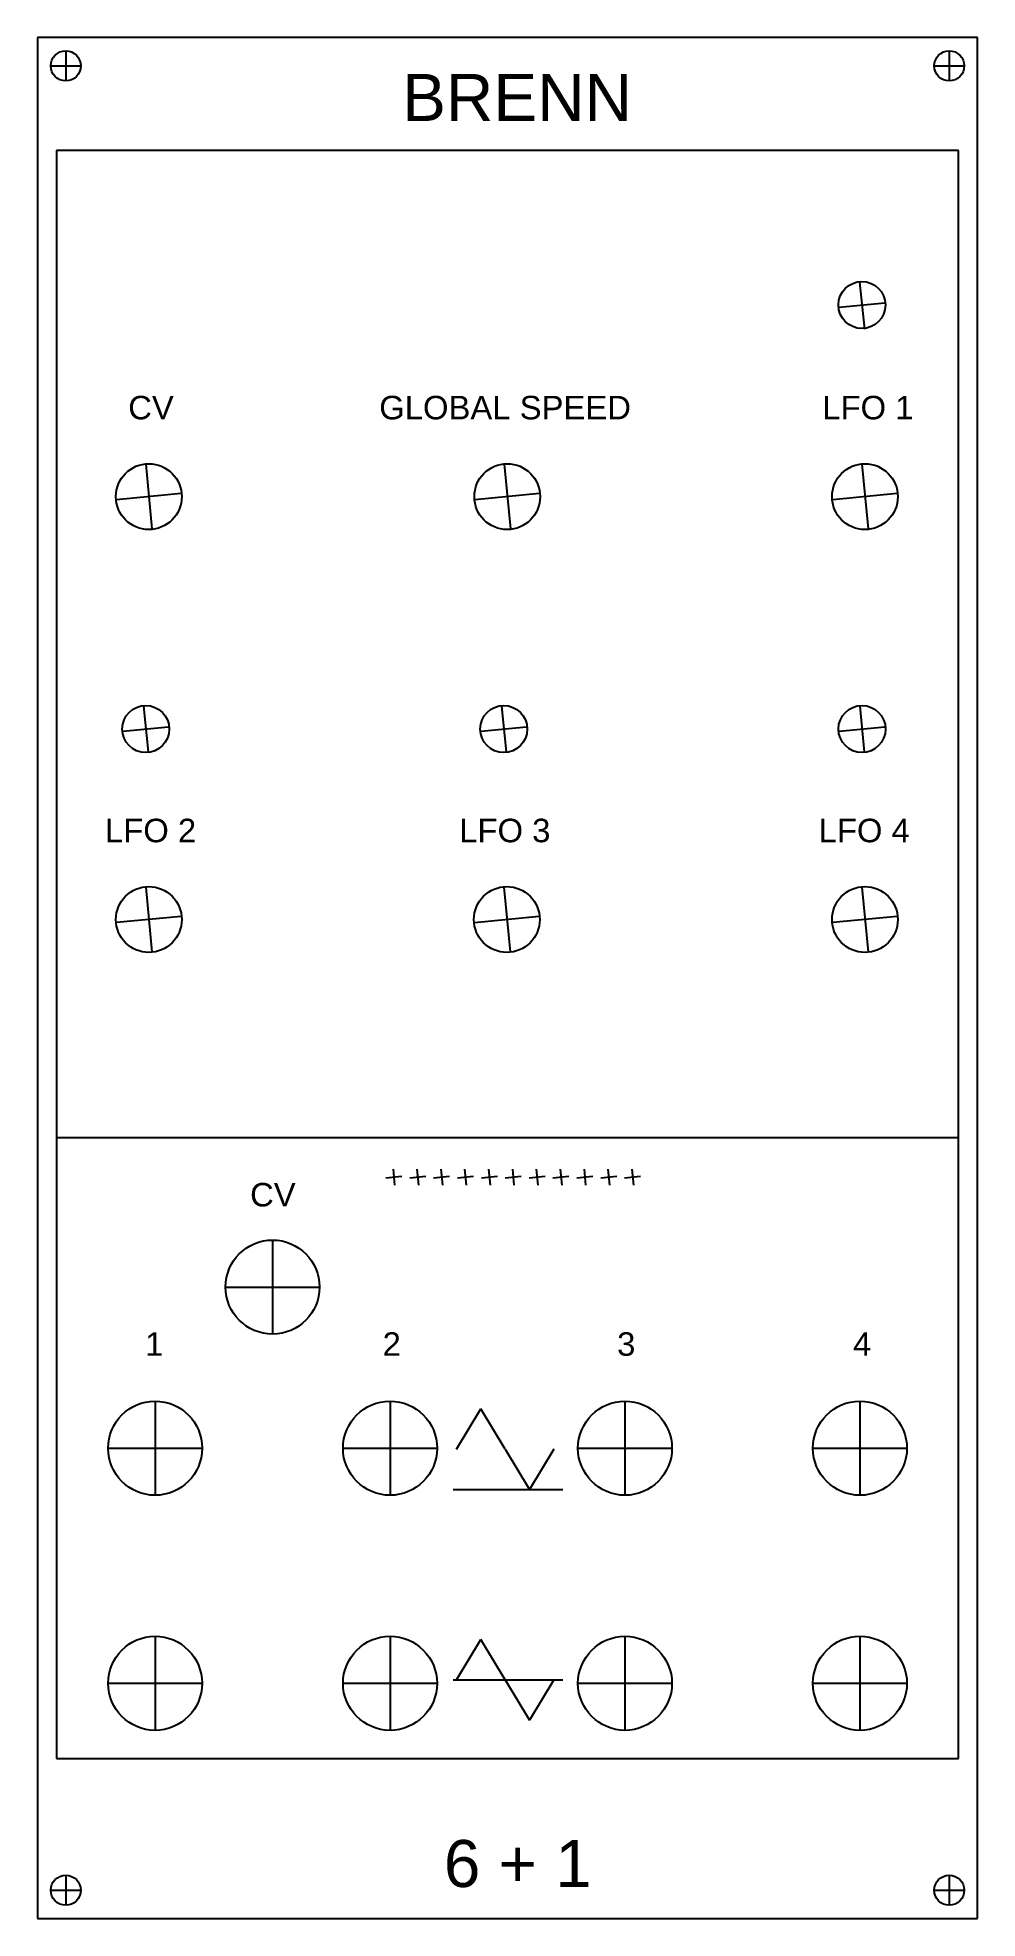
# Model space of a CAD drawing. Header units: millimetres. Extents: x 1085 to 1327, y 199 to 2484.
# Drawn here: x 1227 to 1327, y 199 to 399 of the extents above.
import ezdxf

# ---------------------------------------------------------------- set-up
doc = ezdxf.new("R2010")
doc.units = ezdxf.units.MM
doc.styles.get("Standard").update_dxf_attribs({"font": 'arial.ttf'})

msp = doc.modelspace()

# ---------------------------------------------------------------- linework, layer by layer
for p, q in [((1326.98, 399), (1226.98, 399)), ((1226.98, 399), (1226.98, 199)), ((1326.98, 199), (1326.98, 399)), ((1228.38, 396), (1231.58, 396)), ((1229.98, 397.6), (1229.98, 394.4)), ((1322.38, 396), (1325.58, 396)), ((1323.98, 397.6), (1323.98, 394.4)), ((1324.98, 387), (1228.98, 387)), ((1228.98, 387), (1228.98, 216)), ((1324.98, 216), (1324.98, 387)), ((1314.45, 373), (1314.95, 368.01)), ((1312.27, 370.33), (1317.13, 370.81)), ((1238.48, 353.63), (1239.15, 346.76)), ((1276.62, 353.63), (1277.29, 346.76)), ((1314.68, 353.63), (1315.35, 346.76)), ((1242.25, 350.53), (1235.38, 349.86)), ((1280.39, 350.53), (1273.52, 349.86)), ((1318.45, 350.53), (1311.58, 349.86)), ((1238.25, 327.92), (1238.73, 323.06)), ((1276.34, 327.92), (1276.82, 323.06)), ((1314.46, 327.92), (1314.94, 323.06)), ((1236.06, 325.25), (1240.92, 325.71)), ((1274.14, 325.25), (1279.01, 325.71)), ((1312.26, 325.25), (1317.13, 325.71)), ((1238.48, 308.66), (1239.15, 301.79)), ((1276.58, 308.65), (1277.25, 301.78)), ((1314.68, 308.66), (1315.35, 301.79)), ((1242.25, 305.56), (1235.38, 304.89)), ((1280.35, 305.56), (1273.48, 304.88)), ((1318.45, 305.56), (1311.58, 304.89)), ((1324.98, 281.99), (1228.98, 281.99)), ((1228.98, 281.99), (1228.98, 216)), ((1264.8, 278.66), (1264.97, 276.96)), ((1267.34, 278.66), (1267.51, 276.96)), ((1269.88, 278.66), (1270.05, 276.96)), ((1272.42, 278.66), (1272.59, 276.96)), ((1274.96, 278.66), (1275.13, 276.96)), ((1277.5, 278.66), (1277.67, 276.96)), ((1280.04, 278.66), (1280.21, 276.96)), ((1282.58, 278.66), (1282.75, 276.96)), ((1285.12, 278.66), (1285.29, 276.96)), ((1287.66, 278.66), (1287.83, 276.96)), ((1290.2, 278.66), (1290.37, 276.96)), ((1265.74, 277.89), (1264.04, 277.72)), ((1268.28, 277.89), (1266.58, 277.72)), ((1270.82, 277.89), (1269.12, 277.72)), ((1273.36, 277.89), (1271.66, 277.72)), ((1275.9, 277.89), (1274.2, 277.72)), ((1278.44, 277.89), (1276.74, 277.72)), ((1280.98, 277.89), (1279.28, 277.72)), ((1283.52, 277.89), (1281.82, 277.72)), ((1286.06, 277.89), (1284.36, 277.72)), ((1288.6, 277.89), (1286.9, 277.72)), ((1291.14, 277.89), (1289.44, 277.72)), ((1251.98, 271.14), (1251.98, 261.14)), ((1246.98, 266.14), (1256.98, 266.14)), ((1239.48, 254), (1239.48, 244)), ((1264.48, 254), (1264.48, 244)), ((1289.48, 254), (1289.48, 244)), ((1314.48, 254), (1314.48, 244)), ((1271.56, 248.89), (1274.15, 253.18)), ((1276.73, 248.89), (1274.15, 253.18)), ((1234.48, 249), (1244.48, 249)), ((1259.48, 249), (1269.48, 249)), ((1276.73, 248.89), (1279.32, 244.61)), ((1281.91, 248.89), (1279.32, 244.61)), ((1284.48, 249), (1294.48, 249)), ((1309.48, 249), (1319.48, 249)), ((1271.19, 244.61), (1282.85, 244.61)), ((1239.48, 229), (1239.48, 219)), ((1264.48, 229), (1264.48, 219)), ((1271.56, 224.37), (1274.15, 228.66)), ((1276.73, 224.37), (1274.15, 228.66)), ((1289.48, 229), (1289.48, 219)), ((1314.48, 229), (1314.48, 219)), ((1234.48, 224), (1244.48, 224)), ((1259.48, 224), (1269.48, 224)), ((1271.19, 224.37), (1282.85, 224.37)), ((1276.73, 224.37), (1279.32, 220.09)), ((1281.91, 224.37), (1279.32, 220.09)), ((1284.48, 224), (1294.48, 224)), ((1309.48, 224), (1319.48, 224)), ((1228.98, 216), (1324.98, 216)), ((1228.98, 216), (1324.31, 216)), ((1228.38, 202), (1231.58, 202)), ((1229.98, 203.6), (1229.98, 200.4)), ((1322.38, 202), (1325.58, 202)), ((1323.98, 203.6), (1323.98, 200.4)), ((1226.98, 199), (1326.98, 199))]:
    msp.add_line(p, q)
for centre, radius in [((1229.98, 396), 1.6), ((1323.98, 396), 1.6), ((1314.69, 370.57), 2.5), ((1238.81, 350.19), 3.5), ((1276.95, 350.19), 3.5), ((1315.01, 350.19), 3.5), ((1238.49, 325.48), 2.5), ((1276.58, 325.48), 2.5), ((1314.7, 325.48), 2.5), ((1238.81, 305.22), 3.5), ((1276.91, 305.22), 3.5), ((1315.01, 305.22), 3.5), ((1251.98, 266.14), 5), ((1239.48, 249), 5), ((1264.48, 249), 5), ((1289.48, 249), 5), ((1314.48, 249), 5), ((1239.48, 224), 5), ((1264.48, 224), 5), ((1289.48, 224), 5), ((1314.48, 224), 5), ((1229.98, 202), 1.6), ((1323.98, 202), 1.6)]:
    msp.add_circle(centre, radius)

# ---------------------------------------------------------------- texts
for s, height, p in [('BRENN', 5, (1265.77, 390.14)), ('CV', 2.5, (1236.62, 358.41)), ('GLOBAL SPEED', 2.5, (1263.33, 358.41)), ('LFO 1', 2.5, (1310.47, 358.41)), ('LFO 2', 2.5, (1234.15, 313.44)), ('LFO 3', 2.5, (1271.84, 313.44)), ('LFO 4', 2.5, (1310.08, 313.44)), ('CV', 2.5, (1249.59, 274.71)), ('1', 2.5, (1238.41, 258.83)), ('2', 2.5, (1263.69, 258.83)), ('3', 2.5, (1288.64, 258.83)), ('4', 2.5, (1313.74, 258.84)), ('6 + 1', 5, (1270.21, 202.34))]:
    msp.add_text(s, height=height).set_placement(p)

doc.saveas('drawing.dxf')
